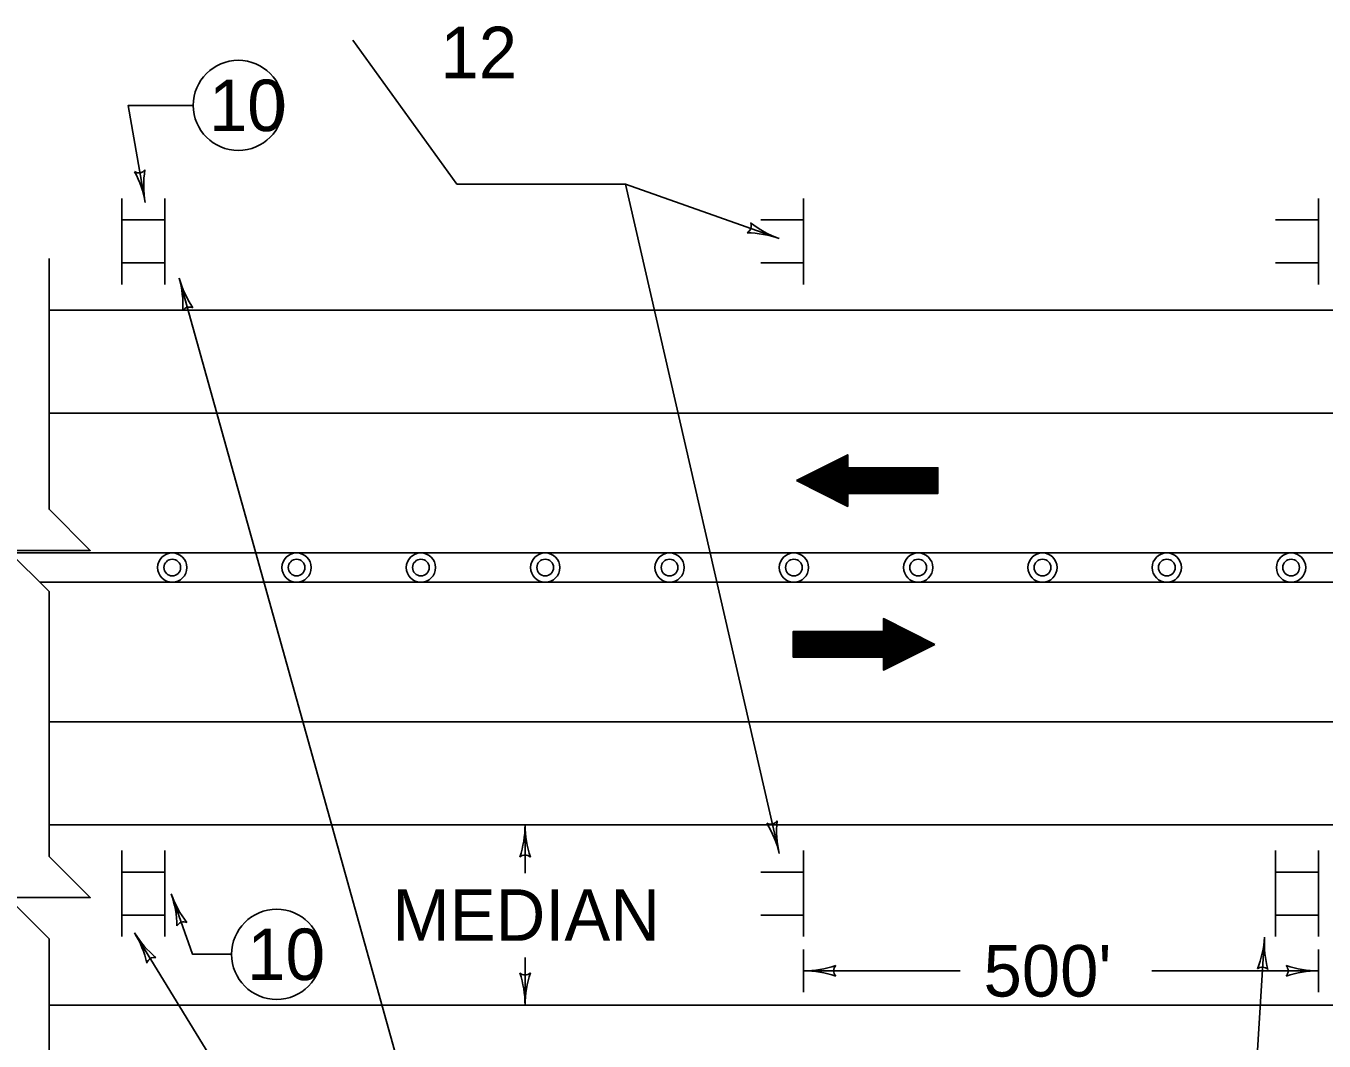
# Model space of a CAD drawing. Extents: x 1000 to 1036.3, y 1000 to 1022.
# Drawn here: x 1007.16 to 1012.2, y 1013.91 to 1017.85 of the extents above; entities that cross this region are included whole.
import ezdxf

# ---------------------------------------------------------------- set-up
doc = ezdxf.new("R2010")
doc.units = 0
doc.layers.add('Level 1', color=7, linetype='Continuous')

msp = doc.modelspace()

# ---------------------------------------------------------------- linework, layer by layer
at = {"layer": 'Level 1'}
for p, q in [((1009.4896, 1017.2398), (1010.0868, 1014.6391)), ((1009.4896, 1017.2398), (1010.0868, 1017.0279)), ((1007.5326, 1017.1833), (1007.5326, 1016.85)), ((1010.1816, 1016.85), (1010.1816, 1017.1833)), ((1012.1816, 1016.85), (1012.1816, 1017.1833)), ((1007.5326, 1017.1), (1007.6993, 1017.1)), ((1010.1816, 1017.1), (1010.0149, 1017.1)), ((1012.1816, 1017.1), (1012.0149, 1017.1)), ((1007.5326, 1016.9333), (1007.6993, 1016.9333)), ((1010.1816, 1016.9333), (1010.0149, 1016.9333)), ((1012.1816, 1016.9333), (1012.0149, 1016.9333)), ((1007.7558, 1016.8738), (1009.2007, 1011.6916)), ((1035.25, 1016.75), (1007.25, 1016.75)), ((1012.7038, 1016.35), (1007.25, 1016.35)), ((1007.1, 1015.8065), (1016.2557, 1015.8065)), ((1007.2138, 1015.6928), (1012.7038, 1015.6928)), ((1012.7038, 1015.15), (1007.25, 1015.15)), ((1035.25, 1014.75), (1007.25, 1014.75)), ((1009.0995, 1014.75), (1009.0995, 1014.562)), ((1007.5326, 1014.65), (1007.5326, 1014.3167)), ((1010.1816, 1014.3167), (1010.1816, 1014.65)), ((1012.0149, 1014.65), (1012.0149, 1014.3167)), ((1007.5326, 1014.5667), (1007.6993, 1014.5667)), ((1010.1816, 1014.5667), (1010.0149, 1014.5667)), ((1012.0149, 1014.5667), (1012.1816, 1014.5667)), ((1007.5326, 1014.4), (1007.6993, 1014.4)), ((1010.1816, 1014.4), (1010.0149, 1014.4)), ((1012.0149, 1014.4), (1012.1816, 1014.4)), ((1009.2007, 1011.6916), (1007.5824, 1014.3308)), ((1009.0995, 1014.2345), (1009.0995, 1014.05)), ((1010.1816, 1014.1833), (1010.7895, 1014.1833)), ((1011.535, 1014.1833), (1012.1816, 1014.1833)), ((1035.25, 1014.05), (1007.25, 1014.05))]:
    msp.add_line(p, q, dxfattribs=at)
for points in [[(1009.4896, 1017.2398), (1008.8346, 1017.2398), (1008.4301, 1017.7985)], [(1007.8105, 1017.5453), (1007.5577, 1017.5453), (1007.6238, 1017.1681)], [(1007.6993, 1017.1833), (1007.6993, 1016.85)], [(1007.25, 1016.95), (1007.25, 1015.9765), (1007.41, 1015.8165), (1007.09, 1015.8165), (1007.25, 1015.6565), (1007.25, 1014.6276), (1007.41, 1014.4676), (1007.09, 1014.4676), (1007.25, 1014.3076), (1007.25, 1013.2566), (1007.41, 1013.0966), (1007.09, 1013.0966), (1007.25, 1012.9366), (1007.25, 1011.85)], [(1010.2831, 1016.1526), (1010.3535, 1016.1526)], [(1010.2932, 1016.1576), (1010.3535, 1016.1576)], [(1010.3032, 1016.1626), (1010.3535, 1016.1626)], [(1010.3133, 1016.1676), (1010.3535, 1016.1676)], [(1010.3233, 1016.1726), (1010.3535, 1016.1726)], [(1010.3333, 1016.1776), (1010.3535, 1016.1776)], [(1010.3433, 1016.1826), (1010.3535, 1016.1826)], [(1010.3533, 1016.1876), (1010.3535, 1016.1876)], [(1010.1778, 1016.1001), (1010.7035, 1016.1001)], [(1010.1878, 1016.1051), (1010.7035, 1016.1051)], [(1010.1978, 1016.1101), (1010.7035, 1016.1101)], [(1010.2078, 1016.1151), (1010.7035, 1016.1151)], [(1010.2178, 1016.1201), (1010.7035, 1016.1201)], [(1010.2279, 1016.1251), (1010.7035, 1016.1251)], [(1010.2379, 1016.1301), (1010.7035, 1016.1301)], [(1010.248, 1016.1351), (1010.7035, 1016.1351)], [(1010.253, 1016.1376), (1010.7035, 1016.1376)], [(1010.263, 1016.1426), (1010.3535, 1016.1426)], [(1010.2731, 1016.1476), (1010.3535, 1016.1476)], [(1010.1577, 1016.0901), (1010.7035, 1016.0901)], [(1010.1593, 1016.0851), (1010.7035, 1016.0851)], [(1010.1677, 1016.0951), (1010.7035, 1016.0951)], [(1010.1677, 1016.0951), (1010.7035, 1016.0951)], [(1010.1693, 1016.0801), (1010.7035, 1016.0801)], [(1010.1793, 1016.0751), (1010.7035, 1016.0751)], [(1010.1893, 1016.0701), (1010.7035, 1016.0701)], [(1010.1993, 1016.0651), (1010.7035, 1016.0651)], [(1010.2092, 1016.0601), (1010.7035, 1016.0601)], [(1010.2192, 1016.0551), (1010.7035, 1016.0551)], [(1010.2291, 1016.0501), (1010.7035, 1016.0501)], [(1010.2391, 1016.0451), (1010.7035, 1016.0451)], [(1010.249, 1016.0401), (1010.7035, 1016.0401)], [(1010.259, 1016.0351), (1010.3535, 1016.0351)], [(1010.2689, 1016.0301), (1010.3535, 1016.0301)], [(1010.2689, 1016.0301), (1010.3535, 1016.0301)], [(1010.2789, 1016.0251), (1010.3535, 1016.0251)], [(1010.2889, 1016.0201), (1010.3535, 1016.0201)], [(1010.2988, 1016.0151), (1010.3535, 1016.0151)], [(1010.3088, 1016.0101), (1010.3535, 1016.0101)], [(1010.3188, 1016.0051), (1010.3535, 1016.0051)], [(1010.3288, 1016.0001), (1010.3535, 1016.0001)], [(1010.3387, 1015.9951), (1010.3535, 1015.9951)], [(1010.3487, 1015.9901), (1010.3535, 1015.9901)], [(1010.4963, 1015.5491), (1010.4915, 1015.5491)], [(1010.5063, 1015.5441), (1010.4915, 1015.5441)], [(1010.596, 1015.4991), (1010.1415, 1015.4991)], [(1010.6059, 1015.4941), (1010.1415, 1015.4941)], [(1010.5163, 1015.5391), (1010.4915, 1015.5391)], [(1010.5263, 1015.5341), (1010.4915, 1015.5341)], [(1010.5362, 1015.5291), (1010.4915, 1015.5291)], [(1010.5462, 1015.5241), (1010.4915, 1015.5241)], [(1010.5561, 1015.5191), (1010.4915, 1015.5191)], [(1010.5661, 1015.5141), (1010.4915, 1015.5141)], [(1010.5761, 1015.5091), (1010.4915, 1015.5091)], [(1010.5761, 1015.5091), (1010.4915, 1015.5091)], [(1010.586, 1015.5041), (1010.4915, 1015.5041)], [(1010.6159, 1015.4891), (1010.1415, 1015.4891)], [(1010.6258, 1015.4841), (1010.1415, 1015.4841)], [(1010.6358, 1015.4791), (1010.1415, 1015.4791)], [(1010.6458, 1015.4741), (1010.1415, 1015.4741)], [(1010.6558, 1015.4691), (1010.1415, 1015.4691)], [(1010.6658, 1015.4641), (1010.1415, 1015.4641)], [(1010.6757, 1015.4591), (1010.1415, 1015.4591)], [(1010.6857, 1015.4541), (1010.1415, 1015.4541)], [(1010.6873, 1015.4491), (1010.1415, 1015.4491)], [(1010.6773, 1015.4441), (1010.1415, 1015.4441)], [(1010.6773, 1015.4441), (1010.1415, 1015.4441)], [(1010.6673, 1015.4391), (1010.1415, 1015.4391)], [(1010.6573, 1015.4341), (1010.1415, 1015.4341)], [(1010.6473, 1015.4291), (1010.1415, 1015.4291)], [(1010.6372, 1015.4241), (1010.1415, 1015.4241)], [(1010.6272, 1015.4191), (1010.1415, 1015.4191)], [(1010.6171, 1015.4141), (1010.1415, 1015.4141)], [(1010.6071, 1015.4091), (1010.1415, 1015.4091)], [(1010.597, 1015.4041), (1010.1415, 1015.4041)], [(1010.592, 1015.4016), (1010.1415, 1015.4016)], [(1010.582, 1015.3966), (1010.4915, 1015.3966)], [(1010.5719, 1015.3916), (1010.4915, 1015.3916)], [(1010.5619, 1015.3866), (1010.4915, 1015.3866)], [(1010.5518, 1015.3816), (1010.4915, 1015.3816)], [(1010.5418, 1015.3766), (1010.4915, 1015.3766)], [(1010.5318, 1015.3716), (1010.4915, 1015.3716)], [(1010.5218, 1015.3666), (1010.4915, 1015.3666)], [(1010.5117, 1015.3616), (1010.4915, 1015.3616)], [(1010.5017, 1015.3566), (1010.4915, 1015.3566)], [(1010.4917, 1015.3516), (1010.4915, 1015.3516)], [(1007.6993, 1014.65), (1007.6993, 1014.3167)], [(1012.1816, 1014.65), (1012.1816, 1014.3167)], [(1007.9592, 1014.2473), (1007.8076, 1014.2473), (1007.7248, 1014.4823)], [(1011.8627, 1010.6973), (1011.4003, 1011.4692), (1011.7967, 1011.4692), (1011.9728, 1014.3142)], [(1010.1816, 1014.2667), (1010.1816, 1014.1)], [(1012.1816, 1014.2667), (1012.1816, 1014.1)]]:
    msp.add_lwpolyline(points, dxfattribs=at)
for points in [[(1010.1535, 1016.088), (1010.3535, 1016.1877), (1010.3535, 1016.1377), (1010.7035, 1016.1377), (1010.7035, 1016.0376), (1010.3535, 1016.0376), (1010.3535, 1015.9876)], [(1010.6915, 1015.4512), (1010.4915, 1015.3515), (1010.4915, 1015.4015), (1010.1415, 1015.4015), (1010.1415, 1015.5016), (1010.4915, 1015.5016), (1010.4915, 1015.5516)]]:
    msp.add_lwpolyline(points, close=True, dxfattribs=at)
for centre, radius in [((1007.9855, 1017.5453), 0.175), ((1007.7289, 1015.7497), 0.0569), ((1008.2119, 1015.7497), 0.0569), ((1008.6949, 1015.7497), 0.0569), ((1009.1779, 1015.7497), 0.0569), ((1009.6609, 1015.7497), 0.0569), ((1010.1439, 1015.7497), 0.0569), ((1010.6269, 1015.7497), 0.0569), ((1011.1099, 1015.7497), 0.0569), ((1011.5929, 1015.7497), 0.0569), ((1012.0759, 1015.7497), 0.0569), ((1007.7289, 1015.7497), 0.0325), ((1008.2119, 1015.7497), 0.0325), ((1008.6949, 1015.7497), 0.0325), ((1009.1779, 1015.7497), 0.0325), ((1009.6609, 1015.7497), 0.0325), ((1010.1439, 1015.7497), 0.0325), ((1010.6269, 1015.7497), 0.0325), ((1011.1099, 1015.7497), 0.0325), ((1011.5929, 1015.7497), 0.0325), ((1012.0759, 1015.7497), 0.0325), ((1008.1342, 1014.2473), 0.175)]:
    msp.add_circle(centre, radius, dxfattribs=at)
for centre, radius, start, end in [((1007.5982, 1017.3144), 0.0312, 238.7104, 320.8271), ((1007.239, 1017.1007), 0.3906, 9.9358, 28.6045), ((1008.0085, 1017.2355), 0.3906, 171.2829, 189.9297), ((1007.239, 1017.1007), 0.3906, 9.9235, 9.9358), ((1009.9469, 1017.0776), 0.0313, 299.2389, 21.3556), ((1010.2175, 1017.3961), 0.3906, 231.8114, 250.4582), ((1009.9562, 1016.6598), 0.3906, 70.4643, 89.133), ((1009.9562, 1016.6598), 0.3906, 70.452, 70.4643), ((1008.132, 1016.9787), 0.3906, 195.5798, 214.2486), ((1008.132, 1016.9787), 0.3906, 195.5676, 195.5798), ((1007.3795, 1016.7688), 0.3906, 356.9269, 15.5737), ((1007.7956, 1016.7307), 0.0313, 64.3544, 146.4711), ((1008.7089, 1014.75), 0.3906, 341.3472, 359.9939), ((1009.4901, 1014.75), 0.3906, 179.9878, 180), ((1009.4901, 1014.75), 0.3906, 180, 198.6688), ((1010.0536, 1014.7839), 0.0313, 241.7081, 323.8248), ((1009.7061, 1014.5517), 0.3906, 12.9335, 31.6022), ((1010.4675, 1014.7265), 0.3906, 174.2806, 192.9274), ((1009.7061, 1014.5517), 0.3906, 12.9212, 12.9335), ((1009.0995, 1014.6015), 0.0313, 48.7746, 130.8913), ((1008.0931, 1014.6121), 0.3906, 199.423, 218.0918), ((1008.0931, 1014.6121), 0.3906, 199.4108, 199.423), ((1007.3564, 1014.3524), 0.3906, 0.7702, 19.4169), ((1007.7741, 1014.3421), 0.0313, 68.1976, 150.3143), ((1007.9154, 1014.535), 0.3906, 211.5022, 211.5144), ((1007.9154, 1014.535), 0.3906, 211.5144, 230.1832), ((1007.2494, 1014.1266), 0.3906, 12.8616, 31.5083), ((1011.583, 1014.3383), 0.3906, 337.8038, 356.4506), ((1012.3627, 1014.29), 0.3906, 176.4567, 195.1255), ((1012.3627, 1014.29), 0.3906, 176.4445, 176.4567), ((1007.66, 1014.2042), 0.0313, 80.289, 162.4057), ((1010.1816, 1014.574), 0.3906, 269.9878, 270), ((1010.1816, 1014.574), 0.3906, 270, 288.6688), ((1010.1816, 1013.7927), 0.3906, 71.3472, 89.9939), ((1010.3301, 1014.1833), 0.0313, 138.7746, 220.8913), ((1011.9636, 1014.1659), 0.0312, 45.2313, 127.348), ((1012.033, 1014.1834), 0.0313, 318.7746, 40.8913), ((1012.1816, 1013.7927), 0.3906, 90, 108.6688), ((1012.1816, 1014.574), 0.3906, 251.3472, 269.9939), ((1012.1816, 1013.7927), 0.3906, 89.9878, 90), ((1009.0995, 1014.1985), 0.0313, 228.7746, 310.8913), ((1008.7089, 1014.05), 0.3906, 0, 18.6688), ((1009.4901, 1014.05), 0.3906, 161.3472, 179.9939), ((1008.7089, 1014.05), 0.3906, 359.9878, 0)]:
    msp.add_arc(centre, radius, start, end, dxfattribs=at)

# ---------------------------------------------------------------- texts
for s, p in [('12', (1008.7709, 1017.6508)), ('10', (1007.8713, 1017.4453)), ('MEDIAN', (1008.5838, 1014.3)), ('10', (1008.02, 1014.1473)), ("500'", (1010.8808, 1014.0833))]:
    msp.add_text(s, height=0.2, dxfattribs=at).set_placement(p)

doc.saveas('drawing.dxf')
